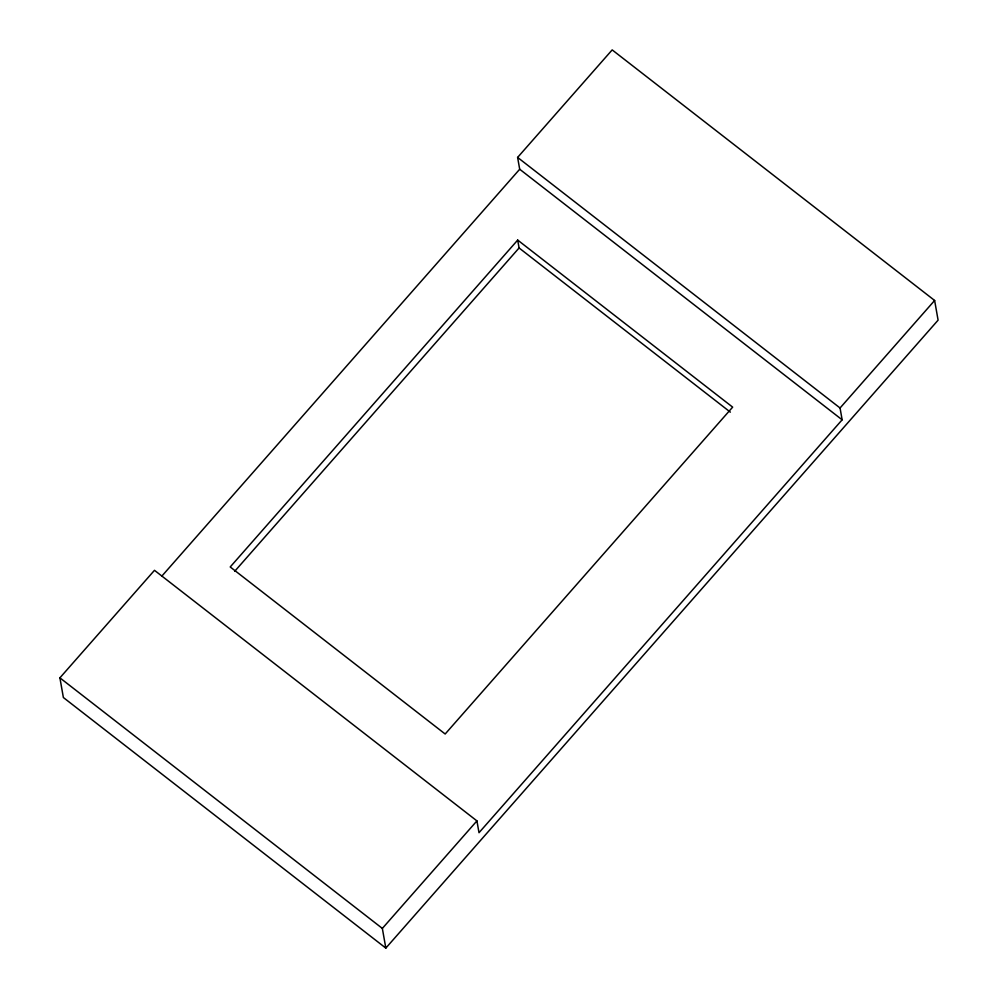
<?xml version="1.0" encoding="UTF-8"?>
<svg xmlns="http://www.w3.org/2000/svg" width="998" height="998" viewBox="0 0 998 998"><rect width="100%" height="100%" fill="white"/><g stroke="black" fill="none" stroke-linecap="round" stroke-linejoin="round"><path stroke-width="1.5" d="M59.905 677.842L154.478 570.32L476.919 820.892L479.003 832.706L842.137 419.809L840.054 407.995L517.613 157.422L612.173 49.9L934.627 300.473L938.095 320.158L385.827 948.1L63.373 697.527L59.905 677.842L382.346 928.414L385.827 948.1M161.701 576.283L519.696 169.236L517.613 157.422M517.688 240.081L230.214 566.964L445.17 734.004L732.657 407.134L517.688 240.081L519.085 247.966L730.361 412.149M234.68 571.33L519.085 247.966M382.346 928.414L476.919 820.892M840.054 407.995L934.627 300.473M519.696 169.236L842.137 419.809"/></g></svg>
